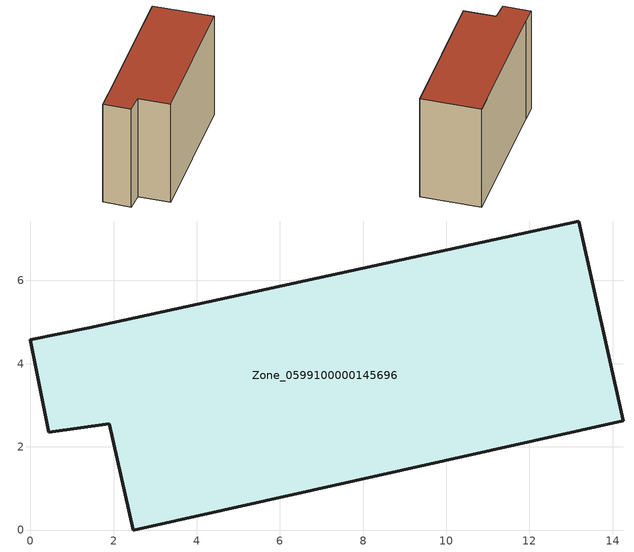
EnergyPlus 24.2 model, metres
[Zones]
Zone_0599100000145696
 floor ground (C_G): 1.9,2.55 0.44,2.35 0,4.57 1.41,4.86 13.19,7.43 14.25,2.63 2.47,0 z0
 wall outside (C_F): 0.44,2.35 1.9,2.55 2.47,0 14.25,2.63 13.19,7.43 1.41,4.86 0,4.57 0.44,2.35 z0:9.15
 roof outside (C_R): 14.25,2.63 13.19,7.43 1.41,4.86 0,4.57 0.44,2.35 1.9,2.55 2.47,0 z9.15
[BUILDING]
Pand.0599100000145696: North Axis=0; Terrain=City; Loads Convergence Tolerance Value=0.04; Temperature Convergence Tolerance Value=0.4; Solar Distribution=FullExterior; Maximum Number of Warmup Days=25; Minimum Number of Warmup Days=1
[Site:Location]
Rotterdam.The.Hague.AP_ZH_NLD Design_Conditions: Latitude=51.96; Longitude=4.45; Time Zone=1; Elevation=-4.5
[SITE:GROUNDTEMPERATURE:BUILDINGSURFACE]
18, 18, 18, 18, 18, 18, 18, 18, 18, 18, 18, 18
[MATERIAL] Thermal Absorptance=0.9; Solar Absorptance=0.7; Visible Absorptance=0.7
Name | Roughness | Thickness | Conductivity | Density | Specific Heat
G.TI.1946 | MediumSmooth | 0.15 | 1 | 540 | 1210
F.TI.1946 | Rough | 0.3 | 0.857143 | 1920 | 840
R.TI.1946 | MediumRough | 0.2 | 0.1 | 1500 | 1000
[CONSTRUCTION]
C_G: G.TI.1946
C_F: F.TI.1946
C_R: R.TI.1946
[ZONE]
Zone_0599100000145696: Type=1; Multiplier=1; Ceiling Height=Autocalculate; Volume=Autocalculate; Floor Area=autocalculate; Part of Total Floor Area=Yes
[ZONEINFILTRATION:DESIGNFLOWRATE]
Infil_Zone_0599100000145696: Zone or ZoneList or Space or SpaceList=Zone_0599100000145696; Schedule=AlwaysOn; Design Flow Rate Calculation Method=Flow/Area; Flow Rate per Floor Area=0.003; Constant Term Coefficient=1; Temperature Term Coefficient=0; Velocity Term Coefficient=0; Velocity Squared Term Coefficient=0
[HVACTEMPLATE:ZONE:IDEALLOADSAIRSYSTEM]
Zone_0599100000145696: Maximum Heating Supply Air Temperature=50; Minimum Cooling Supply Air Temperature=13; Maximum Heating Supply Air Humidity Ratio=0.0156; Minimum Cooling Supply Air Humidity Ratio=0.0077; Heating Limit=NoLimit; Cooling Limit=NoLimit; Dehumidification Control Type=ConstantSensibleHeatRatio; Cooling Sensible Heat Ratio=0.7; Dehumidification Setpoint=60; Humidification Control Type=None; Humidification Setpoint=30; Outdoor Air Method=None; Outdoor Air Flow Rate per Person=0.00944; Outdoor Air Flow Rate per Zone Floor Area=0; Outdoor Air Flow Rate per Zone=0; Demand Controlled Ventilation Type=None; Outdoor Air Economizer Type=NoEconomizer; Heat Recovery Type=None; Sensible Heat Recovery Effectiveness=0.7; Latent Heat Recovery Effectiveness=0.65
[ZONECONTROL:THERMOSTAT]
ThermostatControl_Zone_0599100000145696: Zone or ZoneList=Zone_0599100000145696; Control Type Schedule=DualSetpointControlType; Control 1=Thermostat_Zone_0599100000145696; Temperature Difference Between Cutout And Setpoint=0
[THERMOSTATSETPOINT:DUALSETPOINT]
Thermostat_Zone_0599100000145696: Heating Setpoint Temperature Schedule=HeatingSetpoint_Zone_0599100000145696; Cooling Setpoint Temperature Schedule=CoolingSetpoint_Zone_0599100000145696
[SCHEDULE:COMPACT]
HeatingSetpoint_Zone_0599100000145696: Through: 12/31, For: AllDays, Until: 24:00, 21
CoolingSetpoint_Zone_0599100000145696: Through: 12/31, For: AllDays, Until: 24:00, 24
DualSetpointControlType: Through: 12/31, For: AllDays, Until: 24:00, 4
AlwaysOn: Through: 12/31, For: AllDays, Until: 24:00, 1
